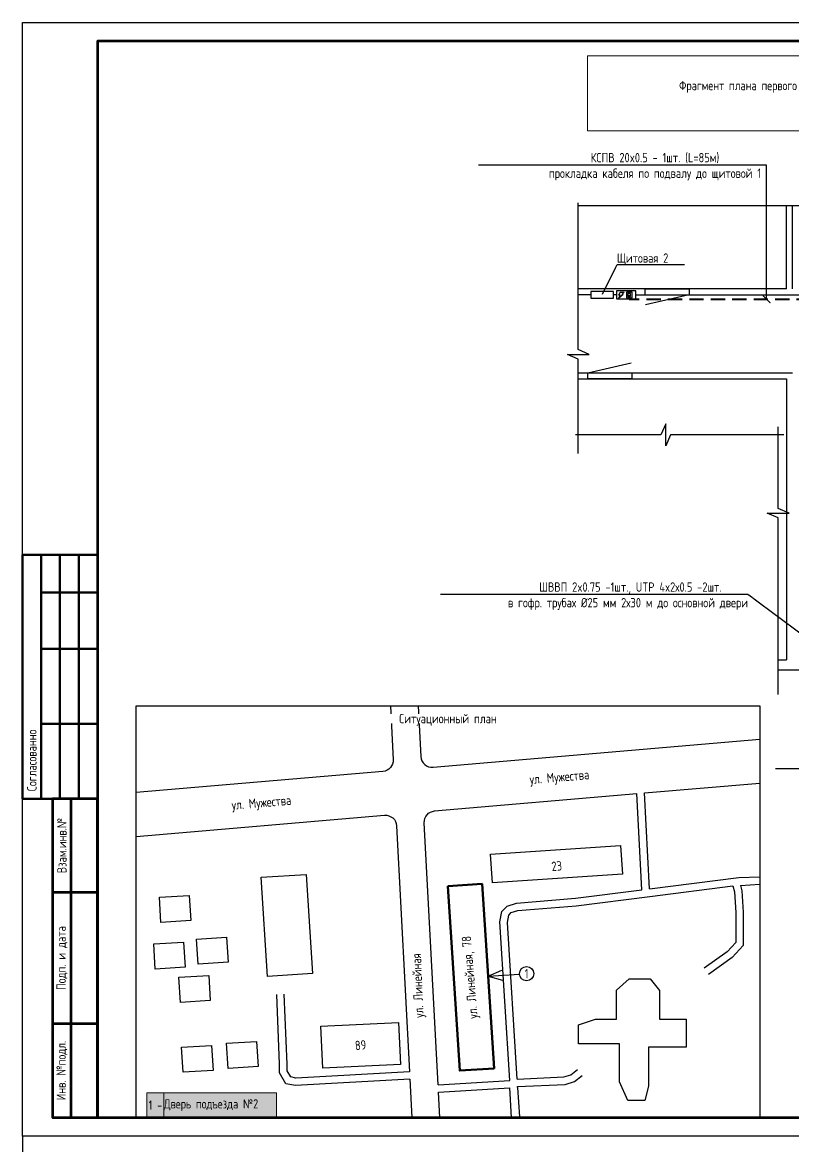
# Model space of a CAD drawing. Header units: millimetres. Extents: x -1818 to 2939, y -1518 to -220.
# Drawn here: x 629.3 to 834.5, y -519.4 to -219.9 of the extents above; entities that cross this region are included whole.
import ezdxf
from ezdxf import colors
from ezdxf.entities.mleader import LeaderData, LeaderLine
from ezdxf.math import Vec2, Vec3

# ---------------------------------------------------------------- set-up
doc = ezdxf.new("R2010")
doc.units = ezdxf.units.MM
doc.linetypes.add('штриховая', pattern=[19.05, 12.7, -6.35])
for name, color, linetype, lineweight in [('(034) Оформление_0', 7, 'Continuous', 9), ('Дома для подключения', 7, 'Continuous', 50), ('Домофония схемы', 7, 'Continuous', 40)]:
    doc.layers.add(name, color=color, linetype=linetype, lineweight=lineweight)
for name, color, linetype in [('ВДРС', 7, 'Continuous'), ('Выноски и подписи', 7, 'Continuous'), ('Планы', 7, 'Continuous')]:
    doc.layers.add(name, color=color, linetype=linetype)
doc.layers.add('ВЭ', color=7, linetype='Continuous', plot=False)
doc.styles.get("Standard").update_dxf_attribs({"font": ''})
doc.styles.get('Standard').set_extended_font_data('GOST type A')

# ---------------------------------------------------------------- blocks, each defined once
blk = doc.blocks.new('*T258')
at = {"color": 255, "transparency": 16777216}
for points in [[(0, 0), (0, -6.59), (4.55, 0), (4.55, -6.59)], [(4.55, 0), (4.55, -6.59), (34.55, 0), (34.55, -6.59)]]:
    blk.add_solid(points, dxfattribs=at)
at = {"layer": 'Defpoints', "color": 8, "linetype": 'ByBlock', "lineweight": 0, "transparency": 16777216}
for p, q in [((0, 0), (34.55, 0)), ((0, 0), (0, -6.59)), ((4.55, 0), (4.55, -6.59)), ((34.55, 0), (34.55, -6.59)), ((0, -6.59), (34.55, -6.59))]:
    blk.add_line(p, q, dxfattribs=at)
at = {"color": 0, "transparency": 16777216}
for s, insert, char_height, width, attachment_point in [('1 -', (2.28, -3.29), 2.469, 4.5504, 5), ('{\\fGOST type A|b0|i0|c0;Дверь подъезда №2', (4.55, -3.29), 2.4694, 30, 4)]:
    blk.add_mtext(s, dxfattribs=dict(at, insert=insert, char_height=char_height, width=width, attachment_point=attachment_point))
blk = doc.blocks.new('*T277')
at = {"layer": '(034) Оформление_0', "lineweight": 60, "transparency": 16777216}
for p, q in [((0, 0), (185, 0)), ((0, 0), (0, -55)), ((10, 0), (10, -25)), ((20, 0), (20, -55)), ((30, 0), (30, -25)), ((40, 0), (40, -55)), ((55, 0), (55, -55)), ((65, 0), (65, -55)), ((185, 0), (185, -55)), ((65, -10), (185, -10)), ((0, -20), (65, -20)), ((0, -25), (185, -25)), ((135, -25), (135, -55)), ((150, -25), (150, -40)), ((165, -25), (165, -40)), ((135, -30), (185, -30)), ((65, -40), (185, -40)), ((0, -55), (185, -55))]:
    blk.add_line(p, q, dxfattribs=at)
at = {"layer": '(034) Оформление_0', "transparency": 16777216}
for p, q in [((0, -5), (65, -5)), ((0, -10), (65, -10)), ((0, -15), (65, -15)), ((0, -30), (65, -30)), ((0, -35), (65, -35)), ((0, -40), (65, -40)), ((0, -45), (65, -45)), ((0, -50), (65, -50))]:
    blk.add_line(p, q, dxfattribs=at)
at = {"layer": '(034) Оформление_0', "color": 0, "lineweight": 60, "transparency": 16777216, "attachment_point": 5}
for s, insert, char_height, width in [('2022', (60, -2.5), 2.5, 10), ('{\\fGOST type A|b0|i0|c0;КРСК-РС-8.78.2-ДМФ', (125, -5), 4, 120), ('{\\fGOST type A|b0|i0|c0;Расширение Городской универсальной телекоммуникационной сети АО "ЭР-Телеком Холдинг" в г. Красноярск', (125, -17.5), 2.5, 120), ('Кол. уч.', (15, -22.5), 2.5, 10), ('Изм.', (5, -22.5), 2.5, 10), ('Лист', (25, -22.5), 2.5, 10), ('№ док.', (35, -22.5), 2.5, 10), ('Подп.', (47.5, -22.5), 2.5, 15), ('Дата', (60, -22.5), 2.5, 10), ('{\\fGOST type A|b0|i0|c0;Распределительная сеть МКУ-541^JДомофония^Jул. Линейная, 78, подъезд 2', (100, -32.5), 2.5, 70), ('Стадия', (142.5, -27.5), 2.5, 15), ('Лист', (157.5, -27.5), 2.5, 15), ('Листов', (175, -27.5), 2.5, 20), ('ИД', (142.5, -35), 2.822, 15), ('1', (157.5, -35), 3.5, 15), ('{\\fGOST type A|b0|i0|c0;ООО «СОВТ»', (160, -47.5), 3, 50)]:
    blk.add_mtext(s, dxfattribs=dict(at, insert=insert, char_height=char_height, width=width))
blk = doc.blocks.new('*U276')
blk.add_blockref('*T277', (-185, 55))
blk = doc.blocks.new('*T235')
at = {"layer": '(034) Оформление_0', "color": 0, "lineweight": 50, "transparency": 16777216}
for p, q in [((0, 0), (0, 65)), ((0, 65), (20, 65)), ((5, 0), (5, 65)), ((10, 0), (10, 65)), ((15, 0), (15, 65)), ((20, 0), (20, 65)), ((5, 55), (20, 55)), ((5, 40), (20, 40)), ((5, 20), (20, 20)), ((0, 0), (20, 0))]:
    blk.add_line(p, q, dxfattribs=at)
at = {"layer": '(034) Оформление_0', "color": 0, "transparency": 16777216, "insert": (2.5, 2), "char_height": 2.5, "width": 61, "attachment_point": 4, "rotation": 90}
blk.add_mtext('Согласованно', dxfattribs=at)
blk = doc.blocks.new('*T236')
at = {"lineweight": 60, "transparency": 16777216}
for p, q in [((0, 0), (9.69, 0)), ((0, 0), (0, -5.814)), ((9.69, 0), (9.69, -5.814)), ((0, -5.814), (9.69, -5.814))]:
    blk.add_line(p, q, dxfattribs=at)
at = {"color": 0, "transparency": 16777216, "insert": (4.845, -2.907), "char_height": 2.5, "width": 9.69, "attachment_point": 5}
blk.add_mtext('#', dxfattribs=at)
blk = doc.blocks.new('*U234')
at = {"layer": '(034) Оформление_0', "lineweight": 60}
for p, q in [((13, 5), (13, 90)), ((20, 65), (8, 65)), ((20, 30), (8, 30))]:
    blk.add_line(p, q, dxfattribs=at)
at = {"layer": '(034) Оформление_0'}
blk.add_lwpolyline([(420, 297), (0, 297), (0, 0), (420, 0)], close=True, dxfattribs=at)
at = {"layer": '(034) Оформление_0', "lineweight": 60}
for points in [[(415, 5), (415, 292), (20, 292), (20, 5)], [(20, 90), (8, 90), (8, 5), (20, 5)]]:
    blk.add_lwpolyline(points, close=True, dxfattribs=at)
for name, p in [('*T236', (405.31, 292)), ('*T235', (0, 90)), ('*U276', (415, 5))]:
    blk.add_blockref(name, p)
at = {"layer": '(034) Оформление_0', "char_height": 2.5, "attachment_point": 5, "rotation": 90}
for s, insert in [('Взам.инв.№', (10.5, 77.5)), ('Подп. и дата', (10.5, 47.5)), ('Инв. №подл.', (10.5, 17.5))]:
    blk.add_mtext(s, dxfattribs=dict(at, insert=insert))
at = {"insert": (397.5, 2.5), "char_height": 2.5, "width": 35, "attachment_point": 5}
blk.add_mtext('Формат А3', dxfattribs=at)
blk = doc.blocks.new('*U114')
at = {"layer": 'Планы', "flags": 128}
for points in [[(-10.26, -0.66), (-6.58, 0.94)], [(-10.26, -0.66), (-1.89, -0.12)], [(-10.26, -0.66), (-6.41, -1.77)]]:
    blk.add_lwpolyline(points, dxfattribs=at)
at = {"layer": 'Планы'}
blk.add_circle((0, 0), 1.9, dxfattribs=at)
at = {"layer": '(034) Оформление_0', "insert": (0, 0), "char_height": 2.5, "attachment_point": 5}
blk.add_mtext('1', dxfattribs=at)
blk = doc.blocks.new('*T264')
at = {"layer": 'Defpoints', "color": 8, "linetype": 'ByBlock', "lineweight": 0, "transparency": 16777216}
for p, q in [((0, 0), (150, 0)), ((0, 0), (0, -20)), ((150, 0), (150, -20)), ((0, -20), (150, -20))]:
    blk.add_line(p, q, dxfattribs=at)
at = {"color": 0, "transparency": 16777216, "insert": (75, -10), "char_height": 2.46944, "width": 150, "attachment_point": 5}
blk.add_mtext('{\\fGOST type A|b0|i0|c0;Фрагмент плана первого этажа здания по адресу: ул. Линейная, 78, подъезд 2^JМ1:100', dxfattribs=at)
blk = doc.blocks.new('*T217')
at = {"layer": '(034) Оформление_0', "lineweight": 60, "transparency": 16777216}
for p, q in [((0, 0), (185, 0)), ((0, 0), (0, -15)), ((7, 0), (7, -15)), ((17, 0), (17, -15)), ((40, 0), (40, -15)), ((55, 0), (55, -15)), ((65, 0), (65, -15)), ((175, 0), (175, -15)), ((185, 0), (185, -15)), ((175, -5), (185, -5)), ((0, -10), (65, -10)), ((0, -15), (185, -15))]:
    blk.add_line(p, q, dxfattribs=at)
at = {"layer": '(034) Оформление_0', "transparency": 16777216}
blk.add_line((0, -5), (65, -5), dxfattribs=at)
at = {"layer": '(034) Оформление_0', "color": 0, "lineweight": 60, "transparency": 16777216, "attachment_point": 5}
for s, insert, char_height, width in [('Лист', (180, -2.5), 2.5, 10), ('{\\fGOST type A|b0|i0|c0;КРСК-РС-8.78.2-ДМФ', (120, -7.5), 4, 110), ('Изм.', (3.5, -12.5), 2.5, 7), ('Лист', (12, -12.5), 2.5, 10), ('№ докум.', (28.5, -12.5), 2.5, 21), ('Подп.', (47.5, -12.5), 2.5, 15), ('Дата', (60, -12.5), 2.5, 10)]:
    blk.add_mtext(s, dxfattribs=dict(at, insert=insert, char_height=char_height, width=width))
blk = doc.blocks.new('*U216')
blk.add_blockref('*T217', (-185, 15))
blk = doc.blocks.new('*T219')
at = {"layer": '(034) Оформление_0', "color": 0, "lineweight": 60, "transparency": 16777216}
for p, q in [((0, 0), (0, 85)), ((0, 85), (12, 85)), ((5, 0), (5, 85)), ((12, 0), (12, 85)), ((0, 60), (12, 60)), ((0, 25), (12, 25)), ((0, 0), (12, 0))]:
    blk.add_line(p, q, dxfattribs=at)
at = {"layer": '(034) Оформление_0', "color": 0, "transparency": 16777216, "char_height": 2.5, "attachment_point": 5, "rotation": 90}
for s, insert, width in [('{\\C256;Взам.инв.№\\P}', (2.5, 72.5), 25), ('{\\C256;Подп. и дата\\P}', (2.5, 42.5), 35), ('{\\C256;Инв. №подл.\\P}', (2.5, 12.5), 25)]:
    blk.add_mtext(s, dxfattribs=dict(at, insert=insert, width=width))
blk = doc.blocks.new('*T220')
at = {"lineweight": 60, "transparency": 16777216}
for p, q in [((0, 0), (9.69, 0)), ((0, 0), (0, -5.814)), ((9.69, 0), (9.69, -5.814)), ((0, -5.814), (9.69, -5.814))]:
    blk.add_line(p, q, dxfattribs=at)
at = {"color": 0, "transparency": 16777216, "insert": (4.845, -2.907), "char_height": 2.5, "width": 9.69, "attachment_point": 5}
blk.add_mtext('#', dxfattribs=at)
blk = doc.blocks.new('*U218')
at = {"layer": '(034) Оформление_0'}
blk.add_lwpolyline([(210, 297), (0, 297), (0, 0), (210, 0)], close=True, dxfattribs=at)
at = {"layer": '(034) Оформление_0', "lineweight": 60}
blk.add_lwpolyline([(205, 5), (205, 292), (20, 292), (20, 5)], close=True, dxfattribs=at)
for name, p in [('*T220', (195.31, 292)), ('*T219', (8, 5)), ('*U216', (205, 5))]:
    blk.add_blockref(name, p)
at = {"insert": (187.5, 2.5), "char_height": 2.5, "width": 35, "attachment_point": 5}
blk.add_mtext('Формат А4', dxfattribs=at)
blk = doc.blocks.new('План_силовой.канал')
blk.add_lwpolyline([(-3.92, 1.24), (-2.29, 1.24), (-3.24, 0.27), (-2.62, 0.27), (-4.73, -1.5), (-4.04, -0.08), (-4.56, -0.08), (-3.92, 1.24)])
at = {"layer": 'ВДРС'}
for points in [[(1.22, 1.22), (-1.23, 1.22), (-1.23, -1.23), (1.22, -1.23)], [(0.61, 0.61), (-0.61, 0.61), (-0.61, -0.61), (0.61, -0.61)]]:
    blk.add_lwpolyline(points, close=True, dxfattribs=at)
blk = doc.blocks.new('_None')
blk = doc.blocks.new('_ArchTick')
at = {"color": 0, "const_width": 0.15}
blk.add_lwpolyline([(-0.5, -0.5), (0.5, 0.5)], dxfattribs=at)

msp = doc.modelspace()

# ---------------------------------------------------------------- linework, layer by layer
for points in [[(727.34, -402.17), (728.09, -416.51, -0.404521), (725.35, -419.65), (659.6, -425.29)], [(734.76, -402.17), (735.46, -415.68, 0.423973), (738.72, -418.51), (825.81, -411.04)], [(740.04, -503.2), (736.39, -433.33, -0.404521), (739.13, -430.18), (793.07, -425.56)], [(659.6, -437), (725.76, -431.33, -0.423973), (729.02, -434.16), (732.44, -499.71)]]:
    msp.add_lwpolyline(points, format="xyb")
for points in [[(795.06, -425.39), (825.81, -422.75)], [(740.04, -503.2), (759.15, -502.02), (756.53, -459.77), (757.04, -456.99), (758.49, -455.54), (760.96, -454.76), (776.65, -453.48), (794.39, -451.24), (793.07, -425.56)], [(796.38, -450.99), (795.06, -425.39)], [(796.38, -450.99), (820.2, -447.97)], [(820.2, -447.97), (825.81, -447.72)], [(796.48, -452.99), (818.66, -450.18), (819.04, -451.78), (819.42, -457.28), (819.42, -462.07), (819.42, -465.28), (817.11, -467.77), (810.95, -472.14)], [(820.69, -450.07), (821.02, -451.48), (821.42, -457.21), (821.42, -462.07), (821.42, -466.07), (818.43, -469.28), (812.1, -473.77)], [(820.69, -450.07), (825.81, -449.67)], [(761.13, -501.7), (758.55, -459.89), (758.9, -457.96), (759.56, -457.3), (761.35, -456.74), (776.86, -455.47), (796.48, -452.99)], [(732.55, -501.7), (702.02, -503.41), (699.49, -502.91), (697.82, -499.99), (697.82, -497.74), (697.08, -479.12)], [(732.44, -499.71), (702.16, -501.4), (700.77, -501.12), (699.82, -499.46), (699.82, -497.7), (699.07, -479.05)], [(761.13, -501.7), (773.59, -501.11), (775.48, -500.53), (777.22, -499.16)], [(732.55, -501.7), (733.08, -511.91)], [(761.25, -503.7), (773.94, -503.1), (776.42, -502.33), (778.46, -500.73)], [(740.15, -505.19), (759.06, -504.02)], [(740.5, -511.91), (740.15, -505.19)], [(759.06, -504.02), (759.51, -511.91)], [(761.27, -503.89), (761.25, -503.7)], [(761.27, -503.89), (761.72, -511.77)]]:
    msp.add_lwpolyline(points)
for points in [[(754.04, -441.7), (788.71, -439.37), (789.22, -447.05), (754.56, -449.38)], [(692.94, -447.86), (704.93, -447.1), (706.6, -473.56), (694.61, -474.32)], [(665.78, -453.2), (673.73, -452.7), (674.15, -459.4), (666.2, -459.89)], [(675.71, -464.33), (683.67, -463.83), (684.08, -470.52), (676.13, -471.02)], [(664.26, -465.64), (672.22, -465.14), (672.64, -471.83), (664.68, -472.33)], [(670.98, -474.54), (678.94, -474.05), (679.35, -480.74), (671.4, -481.24)], [(787.61, -485.74), (787.61, -477.98), (791.03, -474.95), (796.57, -474.95), (799.1, -478.02), (799.1, -485.68), (806.2, -485.68), (806.2, -493.2), (796.14, -493.2), (796.14, -503.54), (795.18, -507.37), (790.64, -507.37), (788.46, -502.43), (788.46, -492.25), (777.48, -492.25), (777.48, -487.24), (782.02, -485.74)], [(708.78, -487.61), (729.48, -486.6), (730.02, -497.8), (709.33, -498.81)], [(671.7, -493.19), (679.66, -492.69), (680.08, -499.39), (672.12, -499.88)], [(683.69, -492.13), (691.65, -491.63), (692.06, -498.32), (684.11, -498.82)]]:
    msp.add_lwpolyline(points, close=True)
at = {"layer": 'ВЭ'}
for points in [[(629.28, -219.91), (1049.28, -219.91), (1049.28, -516.91), (629.28, -516.91)], [(629.28, -813.91), (839.28, -813.91), (839.28, -516.91), (629.28, -516.91)]]:
    msp.add_lwpolyline(points, close=True, dxfattribs=at)
at = {"layer": 'Дома для подключения', "flags": 128}
msp.add_lwpolyline([(742.65, -450.22), (751.81, -449.63), (754.98, -498.84), (745.82, -499.43)], close=True, dxfattribs=at)
at = {"layer": 'Планы'}
for points in [[(937.85, -268.8), (874.64, -268.8), (873.39, -271.73), (873.39, -268.8), (873.39, -265.88), (872.13, -268.8), (777.44, -268.8)], [(777.44, -334.83), (777.44, -309.67), (774.52, -308.42), (777.44, -308.42), (780.37, -308.42), (777.44, -307.16), (777.44, -267.99)], [(792.74, -292.53), (888.82, -292.53)], [(795.23, -292.53), (795.23, -290.9), (806.96, -290.9), (806.96, -292.53), (795.37, -295.18)], [(791.69, -313.3), (791.69, -314.93), (779.95, -314.93), (779.95, -313.3), (791.54, -310.65)], [(832.23, -329.86), (801.98, -329.86), (800.73, -332.79), (800.73, -329.86), (800.73, -326.94), (799.47, -329.86), (776.73, -329.86)], [(830.74, -399.1), (830.74, -352), (827.81, -350.74), (830.74, -350.74), (833.67, -350.74), (830.74, -349.49), (830.74, -327.77)]]:
    msp.add_lwpolyline(points, dxfattribs=at)
at = {"layer": 'Планы', "ltscale": 0.3}
for points in [[(832.91, -290.9), (832.91, -268.8)], [(834.54, -290.9), (834.54, -268.8)], [(832.91, -290.9), (777.44, -290.9)], [(780.78, -292.53), (777.44, -292.53)], [(787.63, -292.53), (786.79, -292.53)], [(777.44, -313.3), (834.54, -313.3)], [(777.44, -314.93), (832.91, -314.93)], [(832.91, -314.93), (832.91, -389.88)], [(830.74, -389.88), (832.91, -389.88)], [(858.22, -392.64), (832.91, -392.64), (830.74, -392.64)]]:
    msp.add_lwpolyline(points, dxfattribs=at)
msp.add_lwpolyline([(780.78, -293.39), (786.79, -293.39), (786.79, -291.67), (780.78, -291.67)], close=True, dxfattribs=at)

# ---------------------------------------------------------------- block references
at = {"layer": '(034) Оформление_0'}
msp.add_blockref('*U234', (629.28, -516.91), dxfattribs=at)
for name, p in [('*T264', (779.89, -228.79)), ('*U114', (763.65, -473.58)), ('*T258', (662.42, -505.34)), ('*U218', (629.28, -813.91))]:
    msp.add_blockref(name, p)

# ---------------------------------------------------------------- texts
at = {"layer": '(034) Оформление_0', "char_height": 2.5, "attachment_point": 5}
for s, insert, width, rotation in [('ул. Мужества', (772.43, -421.47), 37.3096, 4.9448), ('ул. Мужества', (693, -428.3), 37.3111, 4.9448), ('23', (771.68, -444.89), 34.4917, 5.5707), ('ул. Линейная, 78', (748.82, -474.53), 49.4716, 94.7361), ('ул. Линейная', (734.95, -476.75), 36.5124, 92.4773), ('89', (719.4, -492.64), 21.2509, 5.5707)]:
    msp.add_mtext(s, dxfattribs=dict(at, insert=insert, width=width, rotation=rotation))

# ---------------------------------------------------------------- next in the draw order: texts
at = {"layer": '(034) Оформление_0', "insert": (742.7, -405.89), "char_height": 2.5, "width": 166.213, "attachment_point": 5, "bg_fill": 3, "box_fill_scale": 1, "bg_fill_color": 256, "bg_fill_transparency": 0}
msp.add_mtext('Ситуационный план', dxfattribs=at)

# ---------------------------------------------------------------- next in the draw order: leaders
at = {"layer": '(034) Оформление_0', "linetype": 'Continuous', "ltscale": 5}
ml = msp.add_multileader_mtext('Standard', dxfattribs=at)
ml.set_content('Щитовая 2', color=256)
ml.set_leader_properties()
ml.build(insert=Vec2(0, 0))
ml.multileader.update_dxf_attribs({"text_left_attachment_type": 6, "text_right_attachment_type": 6, "dogleg_length": 0, "arrow_head_size": 0.18})
ctx = ml.context
ctx.base_point, ctx.char_height, ctx.arrow_head_size, ctx.landing_gap_size, ctx.plane_origin = Vec3(787.79, -284.49), 2.5, 0.18, 0, Vec3(803.96, -262.04)
ctx.left_attachment, ctx.right_attachment, ctx.text_align_type = 6, 6, 1
notes = []
notes.append((ctx, [(0, (1, 1, 0), (787.79, -284.49), (1, 0), 0, [(0, [(783.79, -292.53)], 0, [])])]))
ctx.mtext.insert, ctx.mtext.alignment, ctx.mtext.flow_direction = Vec3(794.58, -281.49), 2, 5
ctx.mtext.has_bg_fill, ctx.mtext.bg_color, ctx.mtext.bg_scale_factor, ctx.mtext.bg_transparency, ctx.mtext.use_window_bg_color = 1, -1027028792, 1.5, 0, 1
for ctx, leaders in notes:
    for number, flags, end, landing, length, lines in leaders:
        leader = LeaderData()
        leader.index, (leader.has_last_leader_line, leader.has_dogleg_vector, leader.attachment_direction) = number, flags
        leader.last_leader_point, leader.dogleg_vector, leader.dogleg_length = Vec3(end), Vec3(landing), length
        for number, points, colour, breaks in lines:
            line = LeaderLine()
            line.index, line.vertices, line.color, line.breaks = number, Vec3.list(points), colors.encode_raw_color(colour), breaks
            leader.lines.append(line)
        ctx.leaders.append(leader)

# ---------------------------------------------------------------- next in the draw order: linework, layer by layer
at = {"layer": 'Defpoints'}
msp.add_lwpolyline([(659.6, -402.17), (825.81, -402.17), (825.81, -511.91), (659.6, -511.91)], close=True, dxfattribs=at)
at = {"layer": 'Домофония схемы', "color": 5, "linetype": 'штриховая', "ltscale": 0.3, "flags": 128}
msp.add_lwpolyline([(791.02, -292.59), (791.02, -293.72), (896.59, -293.72)], dxfattribs=at)
at = {"layer": 'Планы', "ltscale": 0.3}
msp.add_lwpolyline([(787.63, -293.57), (792.74, -293.57), (792.74, -291.48), (787.63, -291.48)], close=True, dxfattribs=at)

# ---------------------------------------------------------------- next in the draw order: block references
at = {"layer": 'Планы', "xscale": 0.6083677860268419, "yscale": 0.6083677860268419, "zscale": 0.6083677860268419}
msp.add_blockref('План_силовой.канал', (791.02, -292.59), dxfattribs=at)

# ---------------------------------------------------------------- next in the draw order: leaders
at = {"layer": 'Выноски и подписи', "linetype": 'Continuous', "ltscale": 5}
ml = msp.add_multileader_mtext('Standard', dxfattribs=at)
ml.set_content('КСПВ 20x0.5 - 1шт. (L=85м)\\P\\pxqc;прокладка кабеля по подвалу до щитовой 1 ', color=256)
ml.set_leader_properties()
ml.set_arrow_properties(name='ARCHTICK')
ml.build(insert=Vec2(0, 0))
ml.multileader.update_dxf_attribs({"text_left_attachment_type": 6, "text_right_attachment_type": 6, "dogleg_length": 2, "arrow_head_size": 2})
ctx = ml.context
ctx.base_point, ctx.char_height, ctx.arrow_head_size, ctx.landing_gap_size, ctx.plane_origin = Vec3(770.1, -257.92), 2.5, 2, 0, Vec3(859.73, -286.15)
ctx.left_attachment, ctx.right_attachment, ctx.text_align_type = 6, 6, 1
notes = []
notes.append((ctx, [(0, (1, 1, 0), (827.64, -257.92), (-1, 0), 2, [(0, [(827.64, -293.72)], 0, [])])]))
ctx.mtext.insert, ctx.mtext.alignment, ctx.mtext.flow_direction = Vec3(797.87, -254.7), 2, 5
ctx.mtext.has_bg_fill, ctx.mtext.bg_color, ctx.mtext.bg_scale_factor, ctx.mtext.bg_transparency, ctx.mtext.use_window_bg_color = 1, -1027028792, 1.5, 0, 1
ml = msp.add_multileader_mtext('Standard', dxfattribs=at)
ml.set_content(' ШВВП 2x0.75 -1шт., UTP 4x2х0.5 -2шт.\\Pв гофр. трубах %%C25 мм 2х30 м до основной двери', color=256)
ml.set_leader_properties()
ml.set_arrow_properties(name='NONE')
ml.build(insert=Vec2(0, 0))
ml.multileader.update_dxf_attribs({"text_left_attachment_type": 6, "text_right_attachment_type": 6, "dogleg_length": 0, "arrow_head_size": 0.147})
ctx = ml.context
ctx.base_point, ctx.char_height, ctx.arrow_head_size, ctx.landing_gap_size, ctx.plane_origin = Vec3(758.71, -372.43), 2.5, 0.147, 0, Vec3(835.93, -446.3)
ctx.left_attachment, ctx.right_attachment, ctx.text_align_type = 6, 6, 1
notes.append((ctx, [(0, (1, 1, 0), (822.64, -372.43), (-1, 0), 0, [(0, [(877.29, -413.38)], 0, [])])]))
ctx.mtext.insert, ctx.mtext.alignment, ctx.mtext.flow_direction = Vec3(790.68, -369.22), 2, 5
ctx.mtext.has_bg_fill, ctx.mtext.bg_color, ctx.mtext.bg_scale_factor, ctx.mtext.bg_transparency, ctx.mtext.use_window_bg_color = 1, -1027028792, 1.5, 0, 1
for ctx, leaders in notes:
    for number, flags, end, landing, length, lines in leaders:
        leader = LeaderData()
        leader.index, (leader.has_last_leader_line, leader.has_dogleg_vector, leader.attachment_direction) = number, flags
        leader.last_leader_point, leader.dogleg_vector, leader.dogleg_length = Vec3(end), Vec3(landing), length
        for number, points, colour, breaks in lines:
            line = LeaderLine()
            line.index, line.vertices, line.color, line.breaks = number, Vec3.list(points), colors.encode_raw_color(colour), breaks
            leader.lines.append(line)
        ctx.leaders.append(leader)

# ---------------------------------------------------------------- next in the draw order: leaders
at = {"layer": '(034) Оформление_0', "linetype": 'Continuous', "ltscale": 5}
ml = msp.add_multileader_mtext('Standard', dxfattribs=at)
ml.set_content('Панель\\Pдомофонная\\P"Beward"', color=256)
ml.set_leader_properties()
ml.build(insert=Vec2(0, 0))
ml.multileader.update_dxf_attribs({"text_left_attachment_type": 6, "text_right_attachment_type": 6, "dogleg_length": 0, "arrow_head_size": 0.18})
ctx = ml.context
ctx.base_point, ctx.char_height, ctx.arrow_head_size, ctx.landing_gap_size, ctx.plane_origin = Vec3(837.14, -418.99), 2.5, 0.18, 0, Vec3(906.85, -436.27)
ctx.left_attachment, ctx.right_attachment = 6, 6
notes = []
notes.append((ctx, [(0, (1, 1, 0), (851.78, -418.99), (-1, 0), 0, [(0, [(879.11, -414.61)], 0, [])])]))
ctx.mtext.insert, ctx.mtext.flow_direction = Vec3(837.14, -415.99), 5
ctx.mtext.has_bg_fill, ctx.mtext.bg_color, ctx.mtext.bg_scale_factor, ctx.mtext.bg_transparency, ctx.mtext.use_window_bg_color = 1, -1027028792, 1.5, 0, 1
for ctx, leaders in notes:
    for number, flags, end, landing, length, lines in leaders:
        leader = LeaderData()
        leader.index, (leader.has_last_leader_line, leader.has_dogleg_vector, leader.attachment_direction) = number, flags
        leader.last_leader_point, leader.dogleg_vector, leader.dogleg_length = Vec3(end), Vec3(landing), length
        for number, points, colour, breaks in lines:
            line = LeaderLine()
            line.index, line.vertices, line.color, line.breaks = number, Vec3.list(points), colors.encode_raw_color(colour), breaks
            leader.lines.append(line)
        ctx.leaders.append(leader)

doc.saveas('drawing.dxf')
